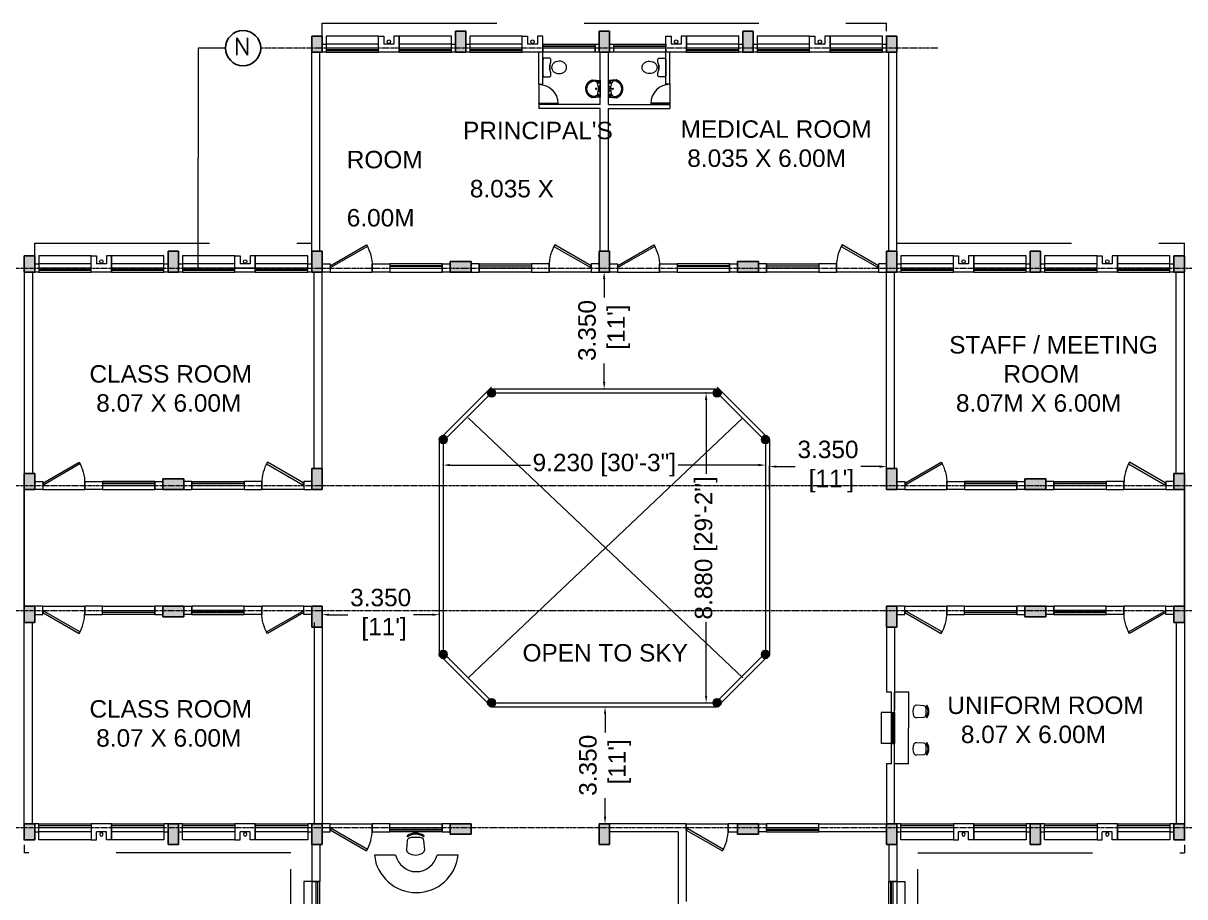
# Model space of a CAD drawing. Header units: inches. Extents: x 719368 to 6315912, y -2624014 to 446967.
# Drawn here: x 6151856 to 6185120, y -2553570 to -2528536 of the extents above; entities that cross this region are included whole.
import ezdxf
from ezdxf.lldxf.tags import DXFTag

# ---------------------------------------------------------------- set-up
doc = ezdxf.new("R2010")
doc.units = ezdxf.units.IN
doc.header["$LTSCALE"] = 20
doc.header["$MEASUREMENT"] = 0
doc.header["$PDMODE"] = 3
for name, pattern in [('CENTER', [2, 1.25, -0.25, 0.25, -0.25]), ('CENTER2', [1.125, 0.75, -0.125, 0.125, -0.125]), ('DASHED2', [0.375, 0.25, -0.125])]:
    doc.linetypes.add(name, pattern=pattern)
doc.layers.get('0').update_dxf_attribs({"color": 51, "lineweight": 30})
doc.layers.get('Defpoints').update_dxf_attribs({"lineweight": 25})
for name, color, linetype, lineweight in [('CLL LEV.', 252, 'Continuous', 18), ('COLUMN', 2, 'Continuous', 25), ('DIM', 7, 'Continuous', 13), ('DOOR', 43, 'Continuous', 13), ('FIXTURE', 15, 'DASHDOT', 9), ('Furniture', 13, 'Continuous', 13), ('GRID', 202, 'CENTER', 5), ('hatch', 6, 'Continuous', 0), ('PROJ.', 30, 'DASHED2', 13), ('Text', 7, 'Continuous', 15), ('Ventilator', 6, 'DASHED', 20), ('WALL', 1, 'Continuous', 18), ('window', 71, 'Continuous', 18), ('Window-Wall', 7, 'Continuous', 20)]:
    doc.layers.add(name, color=color, linetype=linetype, lineweight=lineweight)
doc.layers.add('expension joint', color=248, linetype='Continuous')
doc.layers.add('grid text', color=140, linetype='Continuous')
doc.styles.add('DIM', font='arial.ttf')
doc.styles.add('L120', font='simplex.shx', dxfattribs={"height": 1})
doc.styles.add('Tabrej', font='romans.shx')
tags = doc.linetypes.add('DASHDOT', pattern=[1, 0.5, -0.25, 0, -0.25]).pattern_tags.tags
tags[10:11] = [DXFTag(74, 4), DXFTag(75, 0), DXFTag(340, '0'), DXFTag(46, 1.0), DXFTag(50, 0.0), DXFTag(44, 0.0), DXFTag(45, 0.0)]
tags[8:9] = [DXFTag(74, 4), DXFTag(75, 0), DXFTag(340, '0'), DXFTag(46, 1.0), DXFTag(50, 0.0), DXFTag(44, 0.0), DXFTag(45, 0.0)]
tags[6:7] = [DXFTag(74, 4), DXFTag(75, 0), DXFTag(340, '0'), DXFTag(46, 1.0), DXFTag(50, 0.0), DXFTag(44, 0.0), DXFTag(45, 0.0)]
tags[4:5] = [DXFTag(74, 4), DXFTag(75, 0), DXFTag(340, '0'), DXFTag(46, 1.0), DXFTag(50, 0.0), DXFTag(44, 0.0), DXFTag(45, 0.0)]
tags = doc.linetypes.add('DASHED', pattern=[0.75, 0.5, -0.25]).pattern_tags.tags
tags[6:7] = [DXFTag(74, 4), DXFTag(75, 0), DXFTag(340, '0'), DXFTag(46, 1.0), DXFTag(50, 0.0), DXFTag(44, 0.0), DXFTag(45, 0.0)]
tags[4:5] = [DXFTag(74, 4), DXFTag(75, 0), DXFTag(340, '0'), DXFTag(46, 1.0), DXFTag(50, 0.0), DXFTag(44, 0.0), DXFTag(45, 0.0)]
doc.dimstyles.new('DIM', dxfattribs={"dimtxt": 0.8, "dimasz": 0.4, "dimexe": 0.18, "dimexo": 0.0625, "dimgap": 0.1, "dimtad": 0, "dimdec": 3, "dimzin": 0, "dimdsep": 46, "dimtxsty": 'Tabrej', "dimcen": 0, "dimclrd": 251, "dimclre": 256, "dimclrt": 7, "dimadec": 0, "dimazin": 0, "dimtfac": 1, "dimtdec": 3, "dimtofl": 0, "dimtmove": 0, "dimatfit": 3, "dimfxl": 1, "dimtolj": 1, "dimtzin": 0, "dimlwd": -1, "dimlwe": -1, "dimarcsym": 0})

# ---------------------------------------------------------------- blocks, each defined once
blk = doc.blocks.new('CU')
at = {"layer": 'WALL', "linetype": 'CENTER2'}
h = blk.add_hatch(color=256, dxfattribs=at)
h.dxf.hatch_style = 1
h.paths.add_polyline_path([(0, 0.035), (0, -0.265), (0.46, -0.265), (0.46, 0.035)])
at = {"layer": 'COLUMN', "linetype": 'CENTER2'}
blk.add_lwpolyline([(0, 0.035), (0, -0.265), (0.46, -0.265), (0.46, 0.035), (0, 0.035)], dxfattribs=at)
blk = doc.blocks.new('VENTILATOR')
at = {"layer": 'Ventilator', "ltscale": 0.02}
for p, q in [((-0.18, -1.5), (-0.18, 0)), ((-0.165, 0), (-0.165, -1.5))]:
    blk.add_line(p, q, dxfattribs=at)
at = {"layer": 'Window-Wall'}
for p, q in [((-0.23, 0), (0, 0)), ((-0.23, -1.5), (-0.23, 0)), ((-0.115, 0), (-0.115, -1.5)), ((0, 0), (0, -1.5)), ((-0.23, -1.5), (0, -1.5))]:
    blk.add_line(p, q, dxfattribs=at)
blk = doc.blocks.new('*U81')
for p, q in [((0, 0), (0, 6)), ((40, 0), (40, 6))]:
    blk.add_line(p, q)
blk.add_lwpolyline([(0, 0), (34.6, -20), (35.5, -18.5), (0.9, 1.5)], close=True)
blk.add_arc((0, 0), 40, 330, 360)
blk = doc.blocks.new('New Doors')
at = {"layer": 'DOOR'}
blk.add_line((0, 0.18), (1.199, 0.18), dxfattribs=at)
at = {"layer": 'DOOR', "xscale": 0.0299845412869386, "yscale": 0.0299845412869386, "zscale": 0.0299845412869386}
blk.add_blockref('*U81', (0, 0), dxfattribs=at)
blk = doc.blocks.new('C2')
at = {"layer": 'COLUMN'}
h = blk.add_hatch(color=7, dxfattribs=at)
h.dxf.hatch_style = 1
h.paths.add_polyline_path([(0.3, 0), (0, 0), (0, -0.6), (0.3, -0.6)])
for p, q in [((0, 0), (0, -0.6)), ((0.3, 0), (0, 0)), ((0.3, -0.6), (0.3, 0)), ((0, -0.6), (0.3, -0.6))]:
    blk.add_line(p, q, dxfattribs=at)
blk = doc.blocks.new('1.5 M Window')
at = {"layer": 'CLL LEV.'}
for p, q in [((-0.23, 0), (-0.46, 0)), ((-0.46, 0), (-0.46, -1.5)), ((-0.46, -1.5), (-0.23, -1.5))]:
    blk.add_line(p, q, dxfattribs=at)
at = {"layer": 'window'}
for p, q in [((-0.065, 0), (-0.065, -1.5)), ((-0.05, -1.5), (-0.05, 0))]:
    blk.add_line(p, q, dxfattribs=at)
at = {"layer": 'Window-Wall'}
for p, q in [((0, 0), (-0.23, 0)), ((-0.23, 0), (-0.23, -1.5)), ((-0.115, 0), (-0.115, -1.5)), ((0, -1.5), (0, 0)), ((-0.23, -1.5), (0, -1.5))]:
    blk.add_line(p, q, dxfattribs=at)
blk = doc.blocks.new('New Shaft')
at = {"layer": 'FIXTURE'}
blk.add_circle((0.327, -0.302), 0.05, dxfattribs=at)
at = {"layer": 'WALL'}
for p, q in [((0.035, 0), (0.62, 0)), ((0.035, 0), (0.035, -0.46)), ((0.185, -0.46), (0.185, -0.23)), ((0.185, -0.23), (0.47, -0.23)), ((0.47, -0.46), (0.47, -0.23)), ((0.62, 0), (0.62, -0.46)), ((0.035, -0.46), (0.185, -0.46)), ((0.62, -0.46), (0.47, -0.46))]:
    blk.add_line(p, q, dxfattribs=at)
blk = doc.blocks.new('RSA BASIN 9')
for points in [[(-0.1, -16.2, 0.340881), (10, -9, 0.074195), (10.1, -8.9), (9.5, 0), (-9.5, 0), (-10, -8.8, 0.082611), (-10, -9.2, 0.330812), (-0.1, -16.2)], [(0, -15, 0.391482), (8.9, -6.7, 0.252869), (6.5, -3.5, 0.087242), (0, -2.5, 0.079484), (-6.5, -3.5, 0.2542), (-8.8, -6.7, 0.39026), (0, -15)], [(-8.6, -2, -0.907437), (-8.4, -1.8), (-7.5, -2.6, -0.907437), (-7.6, -2.7)], [(-8.2, -1.6, -0.907437), (-8.1, -1.5), (-7.1, -2.3, -0.907437), (-7.3, -2.4)], [(-7.8, -1.3, -0.907437), (-7.7, -1.2), (-6.8, -1.9, -0.907437), (-6.9, -2.1)], [(7.8, -1.3, 0.907437), (7.7, -1.2), (6.8, -1.9, 0.907437), (6.9, -2.1)], [(8.2, -1.6, 0.907437), (8.1, -1.5), (7.1, -2.3, 0.907437), (7.3, -2.4)], [(8.6, -2, 0.907437), (8.4, -1.8), (7.5, -2.6, 0.907437), (7.6, -2.7)]]:
    blk.add_lwpolyline(points, format="xyb", close=True)
for points in [[(-5.9, -3.3), (-6.2, -3, -0.183787), (-6.2, -2.7, 0.126662), (-6.2, -2.4), (-6.6, -1.4, 0.35453), (-7.1, -1), (-8.7, -1, 0.414214), (-9.1, -1.4), (-9.6, -9.1, 0.329849), (-0.1, -15.8, 0.338736), (9.6, -8.9, 0.075632), (9.7, -8.8), (9.1, -1.4, 0.414214), (8.7, -1), (7.1, -1, 0.35453), (6.6, -1.4), (6.2, -2.4, 0.126662), (6.2, -2.7, -0.183787), (6.2, -3), (5.9, -3.3)], [(-6.2, -3.4), (-6.2, -3.3, 0.220542), (-6.5, -3.1), (-8.7, -2.8, -0.361119), (-9.2, -2.3)], [(6.2, -3.4), (6.2, -3.3, -0.220542), (6.5, -3.1), (8.7, -2.8, 0.358803), (9.2, -2.3, 0.358803)]]:
    blk.add_lwpolyline(points, format="xyb")
for centre, radius in [((-2.3, -1.6), 0.399), ((0, -4.8), 0.771), ((0, -4.8), 0.602), ((0, -1.2), 0.399), ((2.3, -1.5), 0.399)]:
    blk.add_circle(centre, radius)
blk = doc.blocks.new('ENGLISH SHEET')
at = {"layer": 'FIXTURE'}
for p, q in [((4663.798, 251.204), (4663.773, 251.179)), ((4663.773, 251.179), (4663.773, 250.696)), ((4663.976, 251.204), (4663.798, 251.204)), ((4664.002, 251.179), (4663.976, 251.204)), ((4664.002, 251.09), (4664.002, 251.179)), ((4663.976, 251.001), (4664.002, 251.09)), ((4663.976, 250.874), (4663.976, 251.001)), ((4663.976, 251.001), (4663.976, 250.874)), ((4664.002, 250.785), (4663.976, 250.874)), ((4663.773, 250.696), (4663.798, 250.67)), ((4663.798, 250.67), (4663.976, 250.67)), ((4663.976, 250.67), (4664.002, 250.696)), ((4664.002, 250.696), (4664.002, 250.785))]:
    blk.add_line(p, q, dxfattribs=at)
blk.add_lwpolyline([(4664.459, 250.937, 0.117036), (4664.443, 251.003, 0.104338), (4664.396, 251.063, 0.09029), (4664.321, 251.105, 0.09898), (4664.243, 251.115, 0.08237), (4664.159, 251.101, 0.09029), (4664.09, 251.063, 0.104338), (4664.043, 251.003, 0.117036), (4664.027, 250.937, 0.117036), (4664.043, 250.871, 0.104338), (4664.09, 250.811, 0.09029), (4664.159, 250.773, 0.08237), (4664.243, 250.759, 0.08237), (4664.327, 250.773, 0.09029), (4664.396, 250.811, 0.104338), (4664.443, 250.871, 0.117036)], format="xyb", close=True, dxfattribs=at)
blk = doc.blocks.new('RH 1200')
for p, q in [((21, 0), (21, 43.3)), ((21.7, 0), (21.7, 43.3)), ((-21.7, 0), (21.7, 0)), ((21.7, 0), (21, 0))]:
    blk.add_line(p, q)
at = {"extrusion": (0, 0, -1)}
blk.add_ellipse((21.7, 0), major_axis=(-30.6, 30.6), ratio=1, start_param=5.497787, end_param=7.068583, dxfattribs=at)
blk = doc.blocks.new('GHH')
at = {"layer": 'DOOR', "ltscale": 20}
blk.add_line((3289.697, -299.103), (3289.697, -299.853), dxfattribs=at)
at = {"layer": 'DOOR', "ltscale": 20, "xscale": 0.015874999996413, "yscale": 0.015874999996413, "zscale": 0.015874999996413, "rotation": 270}
blk.add_blockref('RH 1200', (3289.697, -299.479), dxfattribs=at)
blk = doc.blocks.new('chair1')
for p, q in [((527, 224), (556, 243)), ((527, -224), (556, -243))]:
    blk.add_line(p, q)
blk.add_lwpolyline([(58, 204, -0.283804), (155, 253), (416, 230, -0.389031), (510, 127), (510, -127, -0.389031), (416, -230), (155, -253, -0.283804), (58, -204)], format="xyb")
for centre, radius, start, end in [((390, 0), 390, 148.3892, 211.6108), ((201, 0), 396, 325.6197, 34.3803), ((201, 0), 430, 325.6197, 34.3803)]:
    blk.add_arc(centre, radius, start, end)
blk = doc.blocks.new('rec table')
at = {"layer": 'FIXTURE', "linetype": 'CENTER2'}
blk.add_line((12601.896, -1085.319), (12601.289, -1085.319), dxfattribs=at)
at = {"layer": 'FIXTURE'}
blk.add_line((12603.689, -1085.319), (12603.082, -1085.319), dxfattribs=at)
for radius, start, end in [(1.207, 186.2001, 353.7999), (0.607, 192.4007, 347.5993)]:
    blk.add_arc((12602.489, -1085.188), radius, start, end, dxfattribs=at)
at = {"layer": 'FIXTURE', "xscale": 0.001000000000426, "yscale": 0.001000000000426, "zscale": 0.001000000000426, "rotation": 90}
blk.add_blockref('chair1', (12602.467, -1085.321), dxfattribs=at)
blk = doc.blocks.new('*D649')
at = {"layer": 'Defpoints', "color": 0, "transparency": 16777216}
for p in [(14.016, 24.848), (14.016, 24.193), (17.366, 24.193)]:
    blk.add_point(p, dxfattribs=at)
at = {"layer": 'DIM', "transparency": 16777216}
for p, q in [((14.016, 24.193), (14.016, 24.868)), ((17.366, 24.193), (17.366, 24.868))]:
    blk.add_line(p, q, dxfattribs=at)
at = {"layer": 'DIM', "color": 251, "transparency": 16777216}
for p, q in [((14.216, 24.848), (14.749, 24.848)), ((17.166, 24.848), (16.634, 24.848))]:
    blk.add_line(p, q, dxfattribs=at)
for points in [[(14.216, 24.881), (14.216, 24.814), (14.016, 24.848)], [(17.166, 24.881), (17.166, 24.814), (17.366, 24.848)]]:
    blk.add_solid(points, dxfattribs=at)
at = {"layer": 'DIM', "color": 7, "transparency": 16777216, "insert": (15.691, 24.848), "char_height": 0.5, "attachment_point": 5, "style": 'DIM'}
blk.add_mtext("\\A1;3.350\\P [11']", dxfattribs=at)
blk = doc.blocks.new('*D650')
at = {"layer": 'Defpoints', "color": 0, "transparency": 16777216}
for p in [(1.206, 20.604), (4.556, 20.604), (4.556, 20.604)]:
    blk.add_point(p, dxfattribs=at)
at = {"layer": 'DIM', "transparency": 16777216}
for p, q in [((1.206, 20.604), (1.206, 20.624)), ((4.556, 20.604), (4.556, 20.624))]:
    blk.add_line(p, q, dxfattribs=at)
at = {"layer": 'DIM', "color": 251, "transparency": 16777216}
for p, q in [((1.406, 20.604), (1.939, 20.604)), ((4.356, 20.604), (3.824, 20.604))]:
    blk.add_line(p, q, dxfattribs=at)
for points in [[(1.406, 20.637), (1.406, 20.571), (1.206, 20.604)], [(4.356, 20.637), (4.356, 20.571), (4.556, 20.604)]]:
    blk.add_solid(points, dxfattribs=at)
at = {"layer": 'DIM', "color": 7, "transparency": 16777216, "insert": (2.881, 20.604), "char_height": 0.5, "attachment_point": 5, "style": 'DIM'}
blk.add_mtext("\\A1;3.350\\P [11']", dxfattribs=at)
blk = doc.blocks.new('*D651')
at = {"layer": 'Defpoints', "color": 0, "transparency": 16777216}
for p in [(9.281, 30.423), (9.286, 30.423), (9.286, 27.073)]:
    blk.add_point(p, dxfattribs=at)
at = {"layer": 'DIM', "transparency": 16777216}
for p, q in [((9.286, 30.423), (9.261, 30.423)), ((9.286, 27.073), (9.261, 27.073))]:
    blk.add_line(p, q, dxfattribs=at)
at = {"layer": 'DIM', "color": 251, "transparency": 16777216}
for p, q in [((9.281, 30.223), (9.281, 29.691)), ((9.281, 27.273), (9.281, 27.806))]:
    blk.add_line(p, q, dxfattribs=at)
for points in [[(9.248, 30.223), (9.315, 30.223), (9.281, 30.423)], [(9.248, 27.273), (9.315, 27.273), (9.281, 27.073)]]:
    blk.add_solid(points, dxfattribs=at)
at = {"layer": 'DIM', "color": 7, "transparency": 16777216, "insert": (9.281, 28.748), "char_height": 0.5, "attachment_point": 5, "rotation": 90, "style": 'DIM'}
blk.add_mtext("\\A1;3.350\\P [11']", dxfattribs=at)
blk = doc.blocks.new('*D652')
at = {"layer": 'Defpoints', "color": 0, "transparency": 16777216}
for p in [(9.286, 17.963), (9.286, 14.613), (9.307, 14.613)]:
    blk.add_point(p, dxfattribs=at)
at = {"layer": 'DIM', "transparency": 16777216}
for p, q in [((9.286, 17.963), (9.327, 17.963)), ((9.286, 14.613), (9.327, 14.613))]:
    blk.add_line(p, q, dxfattribs=at)
at = {"layer": 'DIM', "color": 251, "transparency": 16777216}
for p, q in [((9.307, 17.763), (9.307, 17.231)), ((9.307, 14.813), (9.307, 15.346))]:
    blk.add_line(p, q, dxfattribs=at)
for points in [[(9.274, 17.763), (9.34, 17.763), (9.307, 17.963)], [(9.274, 14.813), (9.34, 14.813), (9.307, 14.613)]]:
    blk.add_solid(points, dxfattribs=at)
at = {"layer": 'DIM', "color": 7, "transparency": 16777216, "insert": (9.307, 16.288), "char_height": 0.5, "attachment_point": 5, "rotation": 90, "style": 'DIM'}
blk.add_mtext("\\A1;3.350\\P [11']", dxfattribs=at)
blk = doc.blocks.new('*D653')
at = {"layer": 'Defpoints', "color": 0, "transparency": 16777216}
for p in [(12.201, 26.958), (12.201, 26.958), (12.201, 18.078)]:
    blk.add_point(p, dxfattribs=at)
at = {"layer": 'DIM', "transparency": 16777216}
for p, q in [((12.201, 26.958), (12.181, 26.958)), ((12.201, 18.078), (12.181, 18.078))]:
    blk.add_line(p, q, dxfattribs=at)
at = {"layer": 'DIM', "color": 251, "transparency": 16777216}
for p, q in [((12.201, 26.758), (12.201, 24.636)), ((12.201, 18.278), (12.201, 20.4))]:
    blk.add_line(p, q, dxfattribs=at)
for points in [[(12.168, 26.758), (12.234, 26.758), (12.201, 26.958)], [(12.168, 18.278), (12.234, 18.278), (12.201, 18.078)]]:
    blk.add_solid(points, dxfattribs=at)
at = {"layer": 'DIM', "color": 7, "transparency": 16777216, "insert": (12.201, 22.518), "char_height": 0.5, "attachment_point": 5, "rotation": 90, "style": 'DIM'}
blk.add_mtext('\\A1;8.880 [29\'-2"]', dxfattribs=at)
blk = doc.blocks.new('*D654')
at = {"layer": 'Defpoints', "color": 0, "transparency": 16777216}
for p in [(4.671, 24.89), (13.901, 24.89), (13.901, 24.89)]:
    blk.add_point(p, dxfattribs=at)
at = {"layer": 'DIM', "transparency": 16777216}
for p, q in [((4.671, 24.89), (4.671, 24.91)), ((13.901, 24.89), (13.901, 24.91))]:
    blk.add_line(p, q, dxfattribs=at)
at = {"layer": 'DIM', "color": 251, "transparency": 16777216}
for p, q in [((4.871, 24.89), (7.169, 24.89)), ((13.701, 24.89), (11.404, 24.89))]:
    blk.add_line(p, q, dxfattribs=at)
for points in [[(4.871, 24.924), (4.871, 24.857), (4.671, 24.89)], [(13.701, 24.924), (13.701, 24.857), (13.901, 24.89)]]:
    blk.add_solid(points, dxfattribs=at)
at = {"layer": 'DIM', "color": 7, "transparency": 16777216, "insert": (9.286, 24.89), "char_height": 0.5, "attachment_point": 5, "style": 'DIM'}
blk.add_mtext('\\A1;9.230 [30\'-3"]', dxfattribs=at)
blk = doc.blocks.new('*D662')
at = {"layer": 'Defpoints', "color": 0, "transparency": 16777216}
for p in [(6145130, -2551591), (6145744, -2551591), (6156289, -2557891)]:
    blk.add_point(p, dxfattribs=at)
at = {"layer": 'DIM', "transparency": 16777216}
for p, q in [((6145744, -2551591), (6145130, -2551591)), ((6156289, -2557891), (6145130, -2557891))]:
    blk.add_line(p, q, dxfattribs=at)
at = {"layer": 'DIM', "color": 251, "transparency": 16777216}
for p, q in [((6145130, -2551592), (6145130, -2554739)), ((6145130, -2557891), (6145130, -2554743))]:
    blk.add_line(p, q, dxfattribs=at)
for points in [[(6145130, -2551592), (6145130, -2551592), (6145130, -2551591)], [(6145130, -2557891), (6145130, -2557891), (6145130, -2557891)]]:
    blk.add_solid(points, dxfattribs=at)
at = {"layer": 'DIM', "color": 7, "transparency": 16777216, "insert": (6145130, -2554741), "char_height": 0.5, "attachment_point": 5, "rotation": 90, "style": 'Tabrej'}
blk.add_mtext('\\A1;6300.068', dxfattribs=at)
blk = doc.blocks.new('*D664')
at = {"layer": 'Defpoints', "color": 0, "transparency": 16777216}
for p in [(6157650, -2529251), (6156866, -2535551), (6158657, -2535551)]:
    blk.add_point(p, dxfattribs=at)
at = {"layer": 'DIM', "transparency": 16777216}
for p, q in [((6157650, -2529251), (6156866, -2529251)), ((6158657, -2535551), (6156866, -2535551))]:
    blk.add_line(p, q, dxfattribs=at)
at = {"layer": 'DIM', "color": 251, "transparency": 16777216}
for p, q in [((6156866, -2529252), (6156866, -2532399)), ((6156866, -2535551), (6156866, -2532403))]:
    blk.add_line(p, q, dxfattribs=at)
for points in [[(6156866, -2529252), (6156866, -2529252), (6156866, -2529251)], [(6156866, -2535551), (6156866, -2535551), (6156866, -2535551)]]:
    blk.add_solid(points, dxfattribs=at)
at = {"layer": 'DIM', "color": 7, "transparency": 16777216, "insert": (6156866, -2532401), "char_height": 0.5, "attachment_point": 5, "rotation": 90, "style": 'Tabrej'}
blk.add_mtext('\\A1;6300.068', dxfattribs=at)
blk = doc.blocks.new('GROUND FLOOR')
at = {"layer": 'hatch'}
h = blk.add_hatch(color=7, dxfattribs=at)
h.dxf.hatch_style = 1
edge = h.paths.add_edge_path()
edge.add_arc((6.0561, 26.9583), 0.115, 0, 360)
h = blk.add_hatch(color=7, dxfattribs=at)
h.dxf.hatch_style = 1
edge = h.paths.add_edge_path()
edge.add_arc((12.5161, 26.9583), 0.115, 0, 360)
h = blk.add_hatch(color=7, dxfattribs=at)
h.dxf.hatch_style = 1
edge = h.paths.add_edge_path()
edge.add_arc((4.6711, 25.6209), 0.115, 0, 360)
h = blk.add_hatch(color=7, dxfattribs=at)
h.dxf.hatch_style = 1
edge = h.paths.add_edge_path()
edge.add_arc((13.9011, 25.6209), 0.115, 0, 360)
h = blk.add_hatch(color=7, dxfattribs=at)
h.dxf.hatch_style = 1
edge = h.paths.add_edge_path()
edge.add_arc((4.6711, 19.4635), 0.115, 0, 360)
h = blk.add_hatch(color=7, dxfattribs=at)
h.dxf.hatch_style = 1
edge = h.paths.add_edge_path()
edge.add_arc((13.9011, 19.4635), 0.115, 0, 360)
h = blk.add_hatch(color=7, dxfattribs=at)
h.dxf.hatch_style = 1
edge = h.paths.add_edge_path()
edge.add_arc((6.0561, 18.0785), 0.115, 0, 360)
h = blk.add_hatch(color=7, dxfattribs=at)
h.dxf.hatch_style = 1
edge = h.paths.add_edge_path()
edge.add_arc((12.5161, 18.0785), 0.115, 0, 360)
at = {"layer": 'CLL LEV.'}
for p, q in [((17.5117, 17.8013), (17.2117, 17.8013)), ((17.2117, 17.8013), (17.2117, 16.9136)), ((17.5117, 16.9136), (17.2117, 16.9136))]:
    blk.add_line(p, q, dxfattribs=at)
at = {"layer": 'COLUMN'}
for centre in [(6.0561, 26.9583), (12.5161, 26.9583), (4.6711, 25.6209), (13.9011, 25.6209), (4.6711, 19.4635), (13.9011, 19.4635), (6.0561, 18.0785), (12.5161, 18.0785)]:
    blk.add_circle(centre, 0.115, dxfattribs=at)
at = {"layer": 'DIM'}
for p, q in [((4.5561, 25.6209), (6.0561, 27.1209)), ((4.6711, 25.5733), (6.1037, 27.0059)), ((6.0561, 27.0733), (12.5161, 27.0733)), ((6.1037, 26.9583), (12.4685, 26.9583)), ((12.4685, 27.0059), (13.9011, 25.5733)), ((12.5161, 27.1209), (14.0161, 25.6209)), ((4.5561, 25.6209), (4.5561, 19.4635)), ((14.0161, 25.6209), (14.0161, 19.4635)), ((4.6711, 25.5733), (4.6711, 19.5111)), ((13.9011, 25.5733), (13.9011, 19.5111)), ((4.5561, 19.4635), (6.0561, 17.9635)), ((4.6711, 19.5111), (6.1037, 18.0785)), ((12.4685, 18.0785), (13.9011, 19.5111)), ((12.5161, 17.9635), (14.0161, 19.4635)), ((6.0561, 17.9635), (12.5161, 17.9635)), ((6.1037, 18.0785), (12.4685, 18.0785))]:
    blk.add_line(p, q, dxfattribs=at)
at = {"layer": 'expension joint'}
for p, q in [((-7.3239, 24.1935), (-7.3239, 20.8435)), ((25.8961, 24.1935), (25.8961, 20.8435)), ((25.8961, 20.8435), (25.8961, 24.1935))]:
    blk.add_line(p, q, dxfattribs=at)
at = {"layer": 'Furniture', "ltscale": 10000}
for p, q in [((18.0019, 18.3808), (17.5961, 18.3808)), ((17.9986, 16.3341), (18.0019, 18.3808)), ((17.9986, 16.3341), (17.5961, 16.3341))]:
    blk.add_line(p, q, dxfattribs=at)
at = {"layer": 'hatch', "linetype": 'DASHED', "ltscale": 0.05}
for p, q in [((5.3874, 18.793), (13.2548, 26.2404)), ((5.3874, 26.2404), (13.2548, 18.793))]:
    blk.add_line(p, q, dxfattribs=at)
at = {"layer": 'PROJ.'}
for p, q in [((1.2061, 36.9535), (1.2061, 37.5535)), ((1.2061, 37.5535), (17.3661, 37.5535)), ((-7.0239, 30.6534), (-7.0239, 31.2534)), ((-7.0239, 31.2534), (0.9061, 31.2534)), ((17.6661, 30.6535), (17.6661, 31.2535)), ((17.6661, 31.2535), (25.8961, 31.2535)), ((25.8961, 30.8834), (25.8961, 31.2535)), ((0.3061, 13.7835), (-7.3239, 13.7835)), ((0.3061, 8.3135), (0.3061, 13.7835)), ((18.2661, 13.7835), (25.8961, 13.7835)), ((18.2661, 8.3135), (18.2661, 13.7835))]:
    blk.add_line(p, q, dxfattribs=at)
at = {"layer": 'PROJ.', "ltscale": 0.05}
for p, q in [((17.3661, 36.9535), (17.3661, 37.5535)), ((-7.3239, 14.3835), (-7.3239, 13.7835)), ((25.8961, 14.3835), (25.8961, 13.7835))]:
    blk.add_line(p, q, dxfattribs=at)
at = {"layer": 'WALL'}
for p, q in [((0.9061, 31.0234), (0.9061, 36.7235)), ((1.1361, 31.0234), (1.1361, 36.7235)), ((7.4061, 35.8037), (7.4061, 36.7235)), ((7.5211, 35.8037), (7.5211, 36.7235)), ((9.1711, 35.2235), (9.1711, 36.7235)), ((9.4011, 35.2235), (9.4011, 36.7235)), ((11.0511, 35.8037), (11.0511, 36.7235)), ((11.1661, 35.8037), (11.1661, 36.7235)), ((17.4361, 31.0234), (17.4361, 36.7235)), ((17.6661, 31.0234), (17.6661, 36.7235)), ((7.4061, 35.8037), (7.5211, 35.8037)), ((11.1661, 35.8037), (11.0511, 35.8037)), ((7.5211, 35.2235), (7.4061, 35.2235)), ((7.4061, 35.2235), (7.4061, 35.1085)), ((9.1711, 35.1085), (7.4061, 35.1085)), ((9.1711, 35.2235), (7.5211, 35.2235)), ((9.1711, 31.0234), (9.1711, 35.1085)), ((9.1711, 31.0234), (9.1711, 35.1085)), ((9.4011, 35.2235), (11.0511, 35.2235)), ((9.4011, 31.0234), (9.4011, 35.1085)), ((9.4011, 31.0234), (9.4011, 35.1085)), ((9.4011, 35.1085), (11.1661, 35.1085)), ((11.0511, 35.2235), (11.1661, 35.2235)), ((11.1661, 35.2235), (11.1661, 35.1085)), ((-7.3239, 30.4234), (-7.3239, 24.6535)), ((-7.0939, 30.4234), (-7.0939, 24.6535)), ((0.9761, 24.7935), (0.9761, 30.4235)), ((1.2061, 24.7935), (1.2061, 30.4235)), ((17.3661, 24.7935), (17.3661, 30.4235)), ((17.5961, 24.7935), (17.5961, 30.4235)), ((25.6661, 24.6535), (25.6661, 30.4235)), ((25.8961, 24.6535), (25.8961, 30.4235)), ((-7.3239, 14.6135), (-7.3239, 20.3835)), ((-7.0939, 14.6135), (-7.0939, 20.3835)), ((0.9761, 20.3835), (0.9761, 14.6135)), ((1.2061, 20.3835), (1.2061, 14.6135)), ((25.6661, 20.3835), (25.6661, 14.6135)), ((25.8961, 20.3835), (25.8961, 14.6135)), ((17.3661, 20.2435), (17.3661, 18.3816)), ((17.5961, 20.2435), (17.5961, 17.8723)), ((17.5117, 18.3816), (17.3661, 18.3816)), ((17.5117, 17.8013), (17.5117, 18.3816)), ((17.5961, 17.8013), (17.5961, 18.3816)), ((17.5117, 17.8013), (17.5961, 17.8013)), ((17.5117, 16.3341), (17.5117, 16.9136)), ((17.5117, 16.9136), (17.5961, 16.9136)), ((17.5961, 14.6135), (17.5961, 16.9136)), ((17.5117, 16.3341), (17.3661, 16.3341)), ((17.3661, 16.3341), (17.3661, 14.6135)), ((11.6311, 14.6135), (9.4361, 14.6135)), ((11.4011, 14.3838), (9.4361, 14.3838)), ((11.4011, 14.3838), (11.4011, 12.156)), ((11.6311, 14.6135), (11.6311, 12.386)), ((0.9061, 14.0135), (0.9061, 12.956)), ((1.1361, 14.0135), (1.1361, 12.956)), ((17.4361, 14.0135), (17.4361, 12.9559)), ((17.6661, 14.0135), (17.6661, 12.9559)), ((0.9061, 12.956), (1.1361, 12.956)), ((17.6661, 12.9559), (17.4361, 12.9559))]:
    blk.add_line(p, q, dxfattribs=at)
for points in [[(1.3211, 36.9535), (1.3211, 36.7235), (1.2061, 36.7235), (1.2061, 36.9535), (1.3211, 36.9535)], [(1.3211, 36.9535), (1.3211, 36.7235), (1.2061, 36.7235), (1.2061, 36.9535), (1.3211, 36.9535)], [(5.0211, 36.9535), (5.0211, 36.7235), (4.9061, 36.7235), (4.9061, 36.9535), (5.0211, 36.9535)], [(5.4361, 36.9535), (5.4361, 36.7235), (5.3211, 36.7235), (5.3211, 36.9535), (5.4361, 36.9535)], [(9.1361, 36.9535), (9.1361, 36.7235), (9.0211, 36.7235), (9.0211, 36.9535), (9.1361, 36.9535)], [(9.5511, 36.9535), (9.5511, 36.7235), (9.4361, 36.7235), (9.4361, 36.9535), (9.5511, 36.9535)], [(9.5511, 36.9535), (9.5511, 36.7235), (9.4361, 36.7235), (9.4361, 36.9535), (9.5511, 36.9535)], [(13.2511, 36.9535), (13.2511, 36.7235), (13.1361, 36.7235), (13.1361, 36.9535), (13.2511, 36.9535)], [(13.6661, 36.9535), (13.6661, 36.7235), (13.5511, 36.7235), (13.5511, 36.9535), (13.6661, 36.9535)], [(17.3661, 36.9535), (17.3661, 36.7235), (17.2511, 36.7235), (17.2511, 36.9535), (17.3661, 36.9535)], [(-6.9089, 30.6534), (-6.9089, 30.4234), (-7.0239, 30.4234), (-7.0239, 30.6534), (-6.9089, 30.6534)], [(-6.9089, 30.6534), (-6.9089, 30.4234), (-7.0239, 30.4234), (-7.0239, 30.6534), (-6.9089, 30.6534)], [(-3.2089, 30.6534), (-3.2089, 30.4234), (-3.3239, 30.4234), (-3.3239, 30.6534), (-3.2089, 30.6534)], [(-2.7939, 30.6534), (-2.7939, 30.4234), (-2.9089, 30.4234), (-2.9089, 30.6534), (-2.7939, 30.6534)], [(0.9061, 30.6534), (0.9061, 30.4234), (0.7911, 30.4234), (0.7911, 30.6534), (0.9061, 30.6534)], [(1.2061, 30.4235), (1.2061, 30.6535), (1.4361, 30.6535), (1.4361, 30.4235), (1.2061, 30.4235)], [(4.6411, 30.4235), (4.6411, 30.6535), (4.8711, 30.6535), (4.8711, 30.4235), (4.6411, 30.4235)], [(5.7011, 30.4235), (5.7011, 30.6535), (5.4711, 30.6535), (5.4711, 30.4235), (5.7011, 30.4235)], [(9.1361, 30.4235), (9.1361, 30.6535), (8.9061, 30.6535), (8.9061, 30.4235), (9.1361, 30.4235)], [(9.4361, 30.4235), (9.4361, 30.6535), (9.6661, 30.6535), (9.6661, 30.4235), (9.4361, 30.4235)], [(12.8711, 30.4235), (12.8711, 30.6535), (13.1011, 30.6535), (13.1011, 30.4235), (12.8711, 30.4235)], [(13.9311, 30.4235), (13.9311, 30.6535), (13.7011, 30.6535), (13.7011, 30.4235), (13.9311, 30.4235)], [(17.3661, 30.4235), (17.3661, 30.6535), (17.1361, 30.6535), (17.1361, 30.4235), (17.3661, 30.4235)], [(17.7811, 30.6535), (17.7811, 30.4235), (17.6661, 30.4235), (17.6661, 30.6535), (17.7811, 30.6535)], [(17.7811, 30.6535), (17.7811, 30.4235), (17.6661, 30.4235), (17.6661, 30.6535), (17.7811, 30.6535)], [(21.4811, 30.6535), (21.4811, 30.4235), (21.3661, 30.4235), (21.3661, 30.6535), (21.4811, 30.6535)], [(21.8961, 30.6535), (21.8961, 30.4235), (21.7811, 30.4235), (21.7811, 30.6535), (21.8961, 30.6535)], [(25.5961, 30.6535), (25.5961, 30.4235), (25.4811, 30.4235), (25.4811, 30.6535), (25.5961, 30.6535)], [(-7.0239, 24.1935), (-7.0239, 24.4235), (-6.7939, 24.4235), (-6.7939, 24.1935), (-7.0239, 24.1935)], [(-3.5889, 24.1935), (-3.5889, 24.4235), (-3.3589, 24.4235), (-3.3589, 24.1935), (-3.5889, 24.1935)], [(-2.5289, 24.1935), (-2.5289, 24.4235), (-2.7589, 24.4235), (-2.7589, 24.1935), (-2.5289, 24.1935)], [(0.9061, 24.1935), (0.9061, 24.4235), (0.6761, 24.4235), (0.6761, 24.1935), (0.9061, 24.1935)], [(17.6661, 24.1935), (17.6661, 24.4235), (17.8961, 24.4235), (17.8961, 24.1935), (17.6661, 24.1935)], [(21.1011, 24.1935), (21.1011, 24.4235), (21.3311, 24.4235), (21.3311, 24.1935), (21.1011, 24.1935)], [(22.1611, 24.1935), (22.1611, 24.4235), (21.9311, 24.4235), (21.9311, 24.1935), (22.1611, 24.1935)], [(25.5961, 24.1935), (25.5961, 24.4235), (25.3661, 24.4235), (25.3661, 24.1935), (25.5961, 24.1935)], [(-7.0239, 20.8435), (-7.0239, 20.6135), (-6.7939, 20.6135), (-6.7939, 20.8435), (-7.0239, 20.8435)], [(-3.5889, 20.8435), (-3.5889, 20.6135), (-3.3589, 20.6135), (-3.3589, 20.8435), (-3.5889, 20.8435)], [(-2.5289, 20.8435), (-2.5289, 20.6135), (-2.7589, 20.6135), (-2.7589, 20.8435), (-2.5289, 20.8435)], [(0.9061, 20.8435), (0.9061, 20.6135), (0.6761, 20.6135), (0.6761, 20.8435), (0.9061, 20.8435)], [(17.6661, 20.8434), (17.6661, 20.6134), (17.8961, 20.6134), (17.8961, 20.8434), (17.6661, 20.8434)], [(21.1011, 20.8434), (21.1011, 20.6134), (21.3311, 20.6134), (21.3311, 20.8434), (21.1011, 20.8434)], [(22.1611, 20.8434), (22.1611, 20.6134), (21.9311, 20.6134), (21.9311, 20.8434), (22.1611, 20.8434)], [(25.5961, 20.8434), (25.5961, 20.6134), (25.3661, 20.6134), (25.3661, 20.8434), (25.5961, 20.8434)], [(-6.9089, 14.3835), (-6.9089, 14.6135), (-7.0239, 14.6135), (-7.0239, 14.3835), (-6.9089, 14.3835)], [(-6.9089, 14.3835), (-6.9089, 14.6135), (-7.0239, 14.6135), (-7.0239, 14.3835), (-6.9089, 14.3835)], [(-3.2089, 14.3835), (-3.2089, 14.6135), (-3.3239, 14.6135), (-3.3239, 14.3835), (-3.2089, 14.3835)], [(-2.7939, 14.3835), (-2.7939, 14.6135), (-2.9089, 14.6135), (-2.9089, 14.3835), (-2.7939, 14.3835)], [(0.9061, 14.3835), (0.9061, 14.6135), (0.7911, 14.6135), (0.7911, 14.3835), (0.9061, 14.3835)], [(1.2061, 14.6135), (1.2061, 14.3835), (1.4361, 14.3835), (1.4361, 14.6135), (1.2061, 14.6135)], [(4.6411, 14.6135), (4.6411, 14.3835), (4.8711, 14.3835), (4.8711, 14.6135), (4.6411, 14.6135)], [(13.9311, 14.6135), (13.9311, 14.3835), (13.7011, 14.3835), (13.7011, 14.6135), (13.9311, 14.6135)], [(17.3661, 14.6135), (17.3661, 14.3835), (15.4311, 14.3835), (15.4311, 14.6135), (17.3661, 14.6135)], [(17.7811, 14.3835), (17.7811, 14.6135), (17.6661, 14.6135), (17.6661, 14.3835), (17.7811, 14.3835)], [(17.7811, 14.3834), (17.7811, 14.6134), (17.6661, 14.6134), (17.6661, 14.3834), (17.7811, 14.3834)], [(21.4811, 14.3835), (21.4811, 14.6135), (21.3661, 14.6135), (21.3661, 14.3835), (21.4811, 14.3835)], [(21.8961, 14.3835), (21.8961, 14.6135), (21.7811, 14.6135), (21.7811, 14.3835), (21.8961, 14.3835)], [(25.5961, 14.3835), (25.5961, 14.6135), (25.4811, 14.6135), (25.4811, 14.3835), (25.5961, 14.3835)]]:
    blk.add_lwpolyline(points, dxfattribs=at)
for points in [[(2.6355, 30.4233), (2.6355, 30.6535), (3.1411, 30.6535), (3.1411, 30.4233)], [(7.7067, 30.4233), (7.7067, 30.6535), (7.2011, 30.6535), (7.2011, 30.4233)], [(10.8655, 30.4233), (10.8655, 30.6535), (11.3711, 30.6535), (11.3711, 30.4233)], [(15.9367, 30.4233), (15.9367, 30.6535), (15.4311, 30.6535), (15.4311, 30.4233)], [(-5.5945, 24.1933), (-5.5945, 24.4235), (-5.0889, 24.4235), (-5.0889, 24.1933)], [(-0.5233, 24.1933), (-0.5233, 24.4235), (-1.0289, 24.4235), (-1.0289, 24.1933)], [(19.0955, 24.1933), (19.0955, 24.4235), (19.6011, 24.4235), (19.6011, 24.1933)], [(24.1667, 24.1933), (24.1667, 24.4235), (23.6611, 24.4235), (23.6611, 24.1933)], [(-5.5945, 20.8436), (-5.5945, 20.6135), (-5.0889, 20.6135), (-5.0889, 20.8436)], [(-0.5233, 20.8436), (-0.5233, 20.6135), (-1.0289, 20.6135), (-1.0289, 20.8436)], [(19.0955, 20.8436), (19.0955, 20.6134), (19.6011, 20.6134), (19.6011, 20.8436)], [(24.1667, 20.8436), (24.1667, 20.6134), (23.6611, 20.6134), (23.6611, 20.8436)], [(2.6355, 14.6136), (2.6355, 14.3835), (3.1411, 14.3835), (3.1411, 14.6136)], [(12.8305, 14.6135), (12.8305, 14.3833), (13.1011, 14.3831), (13.1011, 14.6135)]]:
    blk.add_lwpolyline(points, close=True, dxfattribs=at)
at = {"layer": 'window', "ltscale": 0.05}
for p, q in [((17.5443, 16.9136), (17.5443, 17.8013)), ((17.5674, 16.9136), (17.5674, 17.8013))]:
    blk.add_line(p, q, dxfattribs=at)
at = {"layer": 'Window-Wall'}
for p, q in [((17.5117, 16.9136), (17.5117, 17.8013)), ((17.5961, 17.8013), (17.5961, 16.9136))]:
    blk.add_line(p, q, dxfattribs=at)
at = {"layer": 'COLUMN', "color": 5}
for p in [(5.0211, 37.3235), (9.1361, 37.3235), (13.2511, 37.3235), (-3.2089, 31.0234), (0.9061, 31.0234), (9.1361, 31.0235), (17.3661, 31.0235), (21.4811, 31.0235), (0.9061, 24.7935), (17.3661, 24.7935)]:
    blk.add_blockref('C2', p, dxfattribs=at)
at = {"layer": 'COLUMN', "linetype": 'CENTER2', "rotation": 270}
for p in [(1.1711, 37.1835), (17.6311, 37.1835), (-7.0589, 30.8834), (25.8611, 30.8834), (-7.0589, 24.6535), (25.8611, 24.6535), (-7.0589, 20.8435)]:
    blk.add_blockref('CU', p, dxfattribs=at)
at = {"layer": 'COLUMN', "color": 5, "rotation": 270}
for p in [(5.4711, 30.7235), (13.7011, 30.7235), (-2.7589, 24.4935), (21.9311, 24.4935)]:
    blk.add_blockref('C2', p, dxfattribs=at)
at = {"layer": 'COLUMN', "color": 5, "xscale": -1}
for p, rotation in [((-2.7589, 20.5435), 270), ((0.9061, 20.2435), 180), ((17.3661, 20.2435), 180), ((21.9311, 20.5434), 270), ((-3.2089, 14.0135), 180), ((0.9061, 14.0135), 180), ((5.4711, 14.3135), 270), ((9.1361, 14.0135), 180), ((13.7011, 14.3135), 270), ((17.3661, 14.0135), 180), ((21.4811, 14.0135), 180)]:
    blk.add_blockref('C2', p, dxfattribs=dict(at, rotation=rotation))
at = {"layer": 'COLUMN', "linetype": 'CENTER2', "xscale": -1, "rotation": 270}
for p in [(25.8611, 20.3835), (-7.0589, 14.1535), (25.8611, 14.1535)]:
    blk.add_blockref('CU', p, dxfattribs=at)
at = {"layer": 'DOOR'}
for p, xscale, yscale, zscale, rotation in [((-2624.5004, 273.4705), 0.8000000001374454, 0.8000000001374454, 0.8000000001374454, 0.03572769294313118), ((2643.0726, 273.4705), -0.8000000001374454, 0.8000000001375156, 0.8000000001375143, 359.9642723070568)]:
    blk.add_blockref('GHH', p, dxfattribs=dict(at, xscale=xscale, yscale=yscale, zscale=zscale, rotation=rotation))
at = {"layer": 'expension joint', "color": 3}
blk.add_blockref('rec table', (-12598.5874, 1099.0346), dxfattribs=at)
at = {"layer": 'FIXTURE', "extrusion": (0, 0, -1), "xscale": -1, "zscale": -1, "rotation": 359.9487062662492}
blk.add_blockref('ENGLISH SHEET', (4656.0253, -218.8268), dxfattribs=at)
at = {"layer": 'FIXTURE', "extrusion": (0, 0, -1), "zscale": -1, "rotation": 0.05129373374423172}
blk.add_blockref('ENGLISH SHEET', (-4674.5976, -218.8268), dxfattribs=at)
at = {"layer": 'FIXTURE', "ltscale": 10000, "extrusion": (0, 0, -1)}
for p, xscale, yscale, zscale, rotation in [((-9.1711, 35.6735), 0.02543261667546474, 0.02543261667546474, -0.0254326166754069, 89.95360362113973), ((-9.4028, 35.6735), -0.02543261667546474, 0.02543261667540264, -0.02543261667546474, 270.0463963788603)]:
    blk.add_blockref('RSA BASIN 9', p, dxfattribs=dict(at, xscale=xscale, yscale=yscale, zscale=zscale, rotation=rotation))
at = {"layer": 'Furniture', "ltscale": 10000, "xscale": 0.0007336970477354043, "yscale": 0.0007336970477354043, "zscale": 0.0007336970477354043}
for p in [(18.1177, 17.8305, 0.0019), (18.1177, 16.7598, 0.0019)]:
    blk.add_blockref('chair1', p, dxfattribs=at)
at = {"layer": 'WALL'}
for name, p, rotation in [('1.5 M Window', (2.8211, 36.7235), 270), ('New Shaft', (3.4411, 36.7235), 180), ('1.5 M Window', (4.9061, 36.7235), 270), ('1.5 M Window', (6.9361, 36.7235), 270), ('New Shaft', (7.5561, 36.7235), 180), ('VENTILATOR', (9.0211, 36.7235), 270), ('VENTILATOR', (11.0511, 36.7235), 270), ('New Shaft', (11.6711, 36.7235), 180), ('1.5 M Window', (13.1361, 36.7235), 270), ('1.5 M Window', (15.1661, 36.7235), 270), ('New Shaft', (15.7861, 36.7235), 180), ('1.5 M Window', (17.2511, 36.7235), 270), ('New Doors', (8.9061, 30.6032), 180), ('New Doors', (17.1361, 30.6032), 180), ('1.5 M Window', (-5.4089, 30.4234), 270), ('New Shaft', (-4.7889, 30.4234), 180), ('1.5 M Window', (-3.3239, 30.4234), 270), ('1.5 M Window', (-1.2939, 30.4234), 270), ('New Shaft', (-0.6739, 30.4234), 180), ('1.5 M Window', (0.7911, 30.4234), 270), ('VENTILATOR', (7.2011, 30.4235), 270), ('VENTILATOR', (15.4311, 30.4235), 270), ('1.5 M Window', (19.2811, 30.4235), 270), ('New Shaft', (19.9011, 30.4235), 180), ('1.5 M Window', (21.3661, 30.4235), 270), ('1.5 M Window', (23.3961, 30.4235), 270), ('New Shaft', (24.0161, 30.4235), 180), ('1.5 M Window', (25.4811, 30.4235), 270), ('New Doors', (0.6761, 24.3732), 180), ('New Doors', (25.3661, 24.3732), 180), ('VENTILATOR', (-1.0289, 24.1935), 270), ('VENTILATOR', (23.6611, 24.1935), 270), ('VENTILATOR', (-5.0889, 20.8435), 90), ('VENTILATOR', (19.6011, 20.8434), 90), ('VENTILATOR', (3.1411, 14.6135), 90)]:
    blk.add_blockref(name, p, dxfattribs=dict(at, rotation=rotation))
at = {"layer": 'WALL', "xscale": -1}
for name, p, rotation in [('New Doors', (1.4361, 30.6032), 180), ('New Doors', (9.6661, 30.6032), 180), ('VENTILATOR', (3.1411, 30.4235), 90), ('VENTILATOR', (11.3711, 30.4235), 90), ('New Doors', (-6.7939, 24.3732), 180), ('New Doors', (17.8961, 24.3732), 180), ('VENTILATOR', (-5.0889, 24.1935), 90), ('VENTILATOR', (19.6011, 24.1935), 90), ('VENTILATOR', (-1.0289, 20.8435), 270), ('VENTILATOR', (23.6611, 20.8434), 270), ('1.5 M Window', (-5.4089, 14.6135), 270), ('1.5 M Window', (-3.3239, 14.6135), 270), ('1.5 M Window', (-1.2939, 14.6135), 270), ('1.5 M Window', (0.7911, 14.6135), 270), ('VENTILATOR', (15.4311, 14.6135), 270), ('1.5 M Window', (19.2811, 14.6135), 270), ('1.5 M Window', (21.3661, 14.6135), 270), ('1.5 M Window', (23.3961, 14.6135), 270), ('1.5 M Window', (25.4811, 14.6135), 270)]:
    blk.add_blockref(name, p, dxfattribs=dict(at, rotation=rotation))
at = {"layer": 'WALL'}
for name, p in [('New Doors', (-6.7939, 20.6637)), ('New Doors', (17.8961, 20.6637)), ('New Doors', (1.4361, 14.4337)), ('New Doors', (11.6311, 14.4335)), ('1.5 M Window', (1.1361, 12.956))]:
    blk.add_blockref(name, p, dxfattribs=at)
at = {"layer": 'WALL', "xscale": -1}
for name, p in [('New Doors', (0.6761, 20.6637)), ('New Doors', (25.3661, 20.6637)), ('New Shaft', (-4.7889, 14.6135)), ('New Shaft', (-0.6739, 14.6135)), ('New Shaft', (19.9011, 14.6135)), ('New Shaft', (24.0161, 14.6135)), ('1.5 M Window', (17.4361, 12.9559))]:
    blk.add_blockref(name, p, dxfattribs=at)
at = {"layer": 'Text', "lineweight": 30, "char_height": 0.5, "attachment_point": 1, "style": 'L120'}
for s, insert, width in [("\\pi3.3306;{\\fArial|b0|i0|c0|p34;PRINCIPAL'S ROOM\\P 8.035 X 6.00M}", (1.9101, 34.7297), 6.661152), ('{\\fArial|b0|i0|c0|p34;MEDICAL ROOM\\P 8.035 X 6.00M}', (11.4684, 34.7694), 5.381016), ('{\\fArial|b0|i0|c0|p34;STAFF / MEETING \\P        ROOM\\P 8.07M X 6.00M}', (19.1625, 28.5879), 9.930816), ('{\\fArial|b0|i0|c0|p34;CLASS ROOM\\P 8.07 X 6.00M}', (-5.4583, 27.7544), 4.656437), ('{\\fArial|b0|i0|c0|p34;OPEN TO SKY}', (6.9437, 19.7616), 9.930816), ('{\\fArial|b0|i0|c0|p34;CLASS ROOM\\P 8.07 X 6.00M}', (-5.4583, 18.1553), 4.822281), ('{\\fArial|b0|i0|c0|p34;UNIFORM ROOM\\P  8.07 X 6.00M}', (19.1081, 18.2588), 9.930816)]:
    blk.add_mtext(s, dxfattribs=dict(at, insert=insert, width=width))
at = {"layer": 'DIM'}
for base, p1, p2, picture, middle in [((9.2813, 30.4235), (9.2861, 27.0733), (9.2861, 30.4235), '*D651', (9.2813, 28.7484)), ((9.307, 14.6135), (9.2861, 17.9635), (9.2861, 14.6135), '*D652', (9.307, 16.2885))]:
    dim = blk.add_linear_dim(base=base, p1=p1, p2=p2, angle=90, text='<>\\P[]', dimstyle='DIM', override={"dimtxt": 0.5, "dimarcsym": 1}, dxfattribs=at)
    dim.commit()
    dim.dimension.update_dxf_attribs({"geometry": picture, "text_midpoint": middle})
dim = blk.add_linear_dim(base=(12.201, 26.9583), p1=(12.201, 18.0785), p2=(12.201, 26.9583), angle=90, dimstyle='DIM', override={"dimtxt": 0.5, "dimarcsym": 1}, dxfattribs=at)
dim.commit()
dim.dimension.update_dxf_attribs({"geometry": '*D653', "text_midpoint": (12.201, 22.5184), "dimtype": 128})
dim = blk.add_linear_dim(base=(13.9011, 24.8904), p1=(4.6711, 24.8904), p2=(13.9011, 24.8904), dimstyle='DIM', override={"dimtxt": 0.5, "dimarcsym": 1}, dxfattribs=at)
dim.commit()
dim.dimension.update_dxf_attribs({"geometry": '*D654', "text_midpoint": (9.2861, 24.8904), "dimtype": 128})
dim = blk.add_linear_dim(base=(14.0161, 24.8477), p1=(17.3661, 24.1935), p2=(14.0161, 24.1935), text='<>\\P[]', dimstyle='DIM', override={"dimtxt": 0.5, "dimarcsym": 1}, dxfattribs=at)
dim.commit()
dim.dimension.update_dxf_attribs({"geometry": '*D649', "text_midpoint": (15.6911, 24.8477), "dimtype": 128})
dim = blk.add_linear_dim(base=(4.5561, 20.6041), p1=(1.2061, 20.6041), p2=(4.5561, 20.6041), text='<>\\P[]', dimstyle='DIM', override={"dimtxt": 0.5, "dimarcsym": 1}, dxfattribs=at)
dim.commit()
dim.dimension.update_dxf_attribs({"geometry": '*D650', "text_midpoint": (2.8811, 20.6041)})

msp = doc.modelspace()

# ---------------------------------------------------------------- linework, layer by layer
at = {"layer": 'GRID', "ltscale": 3}
for p, q in [((6178049.7907, -2529251.1894), (6158656.8787, -2529251.1894)), ((6191580.9654, -2551591.1667), (6144921.1313, -2551591.1667))]:
    msp.add_line(p, q, dxfattribs=at)
at = {"layer": 'GRID', "color": 190, "ltscale": 3}
for p, q in [((6112195.7547, -2535551.2575), (6227520.6455, -2535551.2575)), ((6112195.7547, -2541781.2121), (6227520.6455, -2541781.2121)), ((6112195.7547, -2545361.2121), (6227520.6455, -2545361.2121))]:
    msp.add_line(p, q, dxfattribs=at)
at = {"layer": 'grid text'}
msp.add_circle((6158153.2728, -2529250.5168), 503.6064, dxfattribs=at)

# ---------------------------------------------------------------- block references
at = {"layer": 'Window-Wall', "xscale": 1000, "yscale": 1000, "zscale": 1000}
msp.add_blockref('GROUND FLOOR', (6159211.6218, -2566089.6666), dxfattribs=at)

# ---------------------------------------------------------------- texts
at = {"layer": 'grid text', "insert": (6157890.7801, -2528954.2354), "char_height": 500, "attachment_point": 1, "style": 'Tabrej'}
msp.add_mtext_dynamic_manual_height_columns('N', width=0.5, gutter_width=24, heights=[0], dxfattribs=at)

# ---------------------------------------------------------------- dimensions: what is measured, and where the dimension line sits
at = {"layer": 'DIM'}
for base, p1, p2, picture, middle in [((6156865.9072, -2535551.2575), (6157649.6668, -2529251.1894), (6158656.8787, -2535551.2575), '*D664', (6156865.9072, -2532401.2234)), ((6145130.2064, -2551591.1667), (6156289.3796, -2557891.2348), (6145744.2426, -2551591.1667), '*D662', (6145130.2064, -2554741.2008))]:
    dim = msp.add_linear_dim(base=base, p1=p1, p2=p2, angle=90, dimstyle='DIM', override={"dimtxt": 0.5, "dimasz": 0.5, "dimarcsym": 1}, dxfattribs=at)
    dim.commit()
    dim.dimension.update_dxf_attribs({"geometry": picture, "text_midpoint": middle})

doc.saveas('drawing.dxf')
